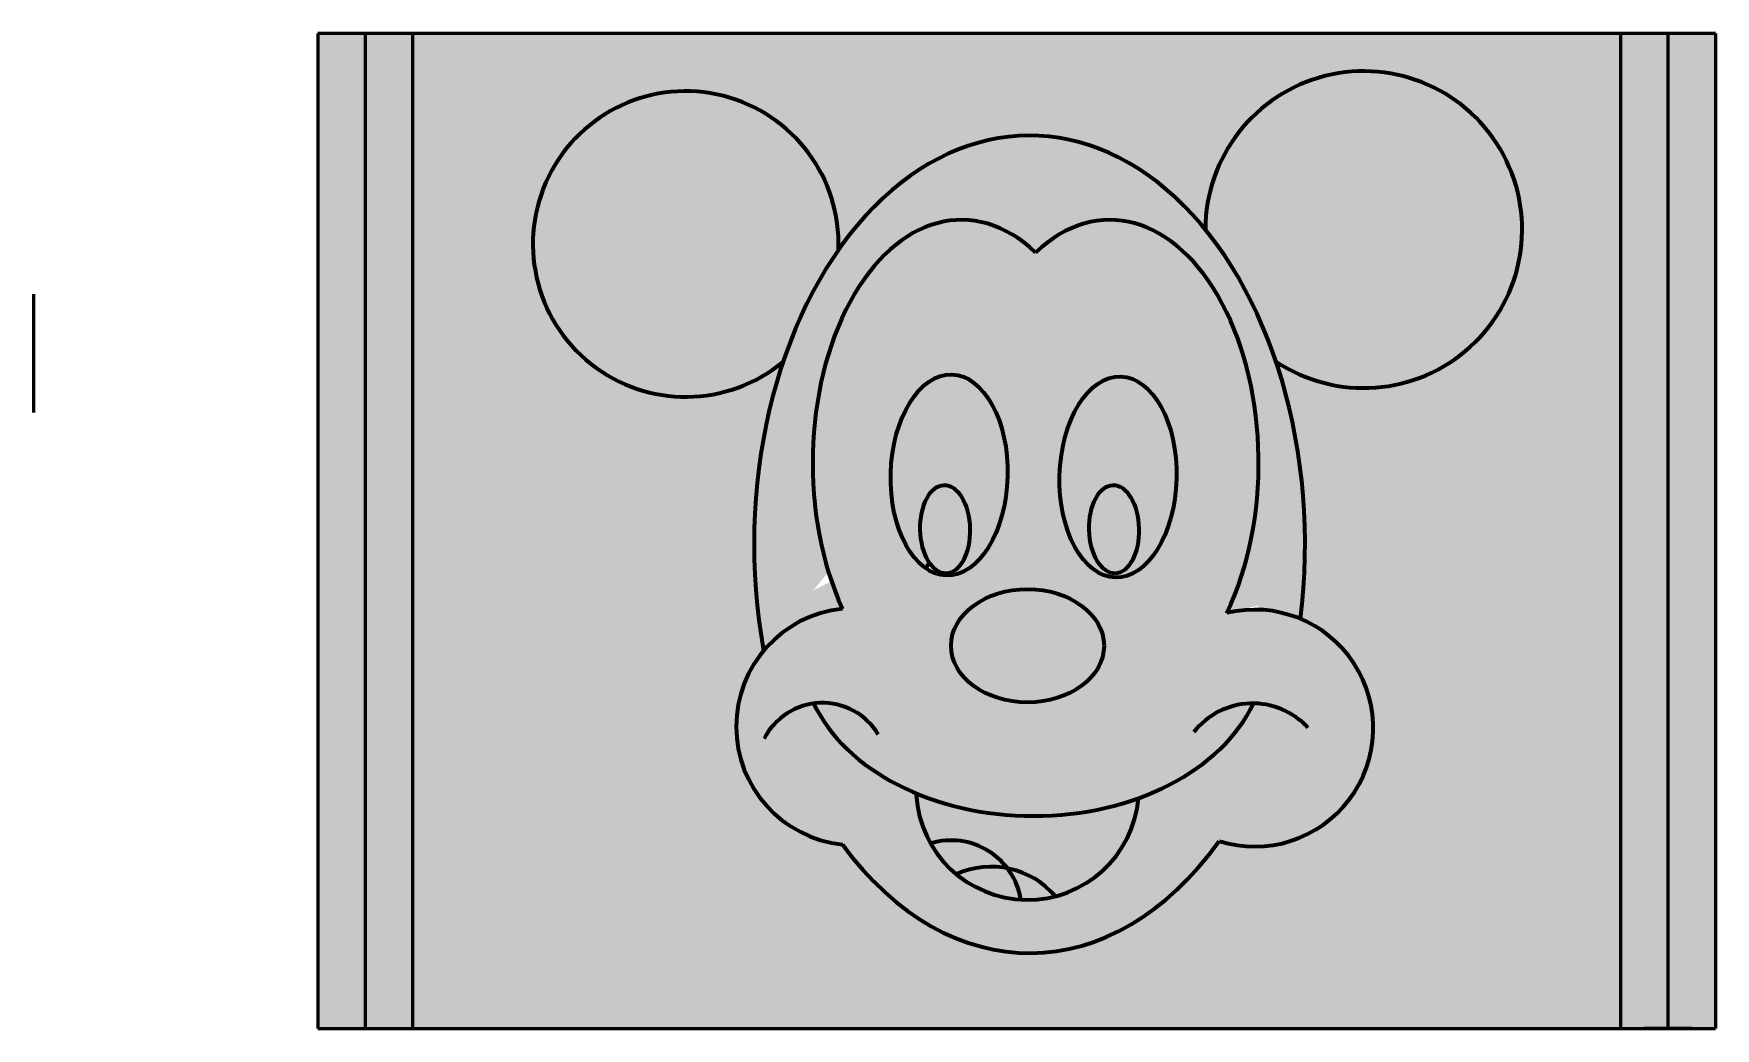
# Model space of a CAD drawing. Header units: inches. Extents: x 4 to 39.5, y 2 to 23.
import ezdxf

# ---------------------------------------------------------------- set-up
doc = ezdxf.new("R2010")
doc.units = ezdxf.units.IN
doc.header["$MEASUREMENT"] = 0
doc.layers.get('0').update_dxf_attribs({"lineweight": 60})

msp = doc.modelspace()

# ---------------------------------------------------------------- hatches: boundary and pattern name
h = msp.add_hatch(color=256)
h.set_gradient(color1=(99, 100, 102), color2=(0, 0, 0))
h.paths.add_polyline_path([(11, 23), (10, 23), (10, 2), (11, 2)])
h.paths.add_polyline_path([(12, 23), (11, 23), (11, 2), (12, 2)])
h.paths.add_polyline_path([(38.5, 23), (37.5, 23), (37.5, 2), (38.5, 2)])
h.paths.add_polyline_path([(39.5, 23), (38.5, 23), (38.5, 2), (39, 2), (39.5, 2)])
at = {"true_color": 0xffffff}
h = msp.add_hatch(color=7, dxfattribs=at)
h.paths.add_polyline_path([(12, 23), (12, 2), (37.5, 2), (37.5, 23)])
edge = h.paths.add_edge_path(flags=16)
edge.add_ellipse((25.023, 12.219), major_axis=(0, -8.63), ratio=0.673849, start_angle=500.3413, end_angle=645.1041, ccw=False)
edge.add_arc((32.078, 18.863), 3.344, -123.6856, 180, ccw=False)
edge.add_ellipse((25.023, 12.219), major_axis=(0, -8.63), ratio=0.673849, start_angle=439.4948, end_angle=476.5785, ccw=False)
edge.add_arc((29.777, 8.339), 2.5, -107.5526, 67.3267, ccw=False)
edge.add_ellipse((25.023, 12.219), major_axis=(0, -8.63), ratio=0.673849, start_angle=317.2332, end_angle=403.4614, ccw=False)
edge.add_arc((21.33, 8.371), 2.5, 140.2166, 264.1343, ccw=False)
edge = h.paths.add_edge_path(flags=0)
edge.add_ellipse((26.891, 13.64), major_axis=(-0.056, -2.12), ratio=0.581675, start_angle=0, end_angle=360)
edge = h.paths.add_edge_path(flags=0)
edge.add_ellipse((23.325, 13.682), major_axis=(-0.056, -2.12), ratio=0.581675, start_angle=0, end_angle=360)
edge = h.paths.add_edge_path(flags=0)
edge.add_ellipse((26.806, 12.537), major_axis=(0.023, -0.933), ratio=0.562273, start_angle=0, end_angle=360)
edge = h.paths.add_edge_path(flags=0)
edge.add_ellipse((23.24, 12.537), major_axis=(0.023, -0.933), ratio=0.562273, start_angle=0, end_angle=360)
edge = h.paths.add_edge_path(flags=0)
edge.add_ellipse((24.98, 10.078), major_axis=(1.615, 0), ratio=0.740029, start_angle=0, end_angle=360)
h.paths.add_polyline_path([(22.934, 5.905, -0.314131), (24.555, 5.38, -0.169576), (25.569, 4.789, -0.33902)], flags=0)
h = msp.add_hatch(color=256)
h.dxf.hatch_style = 1
edge = h.paths.add_edge_path()
edge.add_ellipse((25.023, 12.219), major_axis=(0, -8.63), ratio=0.673849, start_angle=583.9356, end_angle=645.1041, ccw=False)
edge.add_arc((17.765, 18.559), 3.226, 357.7733, 669.9845)
edge = h.paths.add_edge_path()
edge.add_ellipse((25.023, 12.219), major_axis=(0, -8.63), ratio=0.673849, start_angle=476.5785, end_angle=500.3413, ccw=False)
edge.add_arc((32.078, 18.863), 3.344, 236.3144, 540)
h = msp.add_hatch(color=256)
h.dxf.hatch_style = 1
edge = h.paths.add_edge_path()
edge.add_ellipse((25.023, 12.219), major_axis=(0, -8.63), ratio=0.673849, start_angle=439.4948, end_angle=645.1041)
edge.add_arc((21.33, 8.371), 2.5, 95.9102, 140.2166, ccw=False)
edge.add_ellipse((23.583, 13.937), major_axis=(0, -5.131), ratio=0.61157, start_angle=150, end_angle=306.876, ccw=False)
edge.add_ellipse((26.721, 13.937), major_axis=(0, -5.131), ratio=0.61157, start_angle=412.0087, end_angle=570, ccw=False)
edge.add_arc((25.829, 9.993), 3.455, 13.0075, 13.1388, ccw=False)
edge.add_arc((29.777, 8.339), 2.5, 67.3267, 103.4432, ccw=False)
edge = h.paths.add_edge_path(flags=17)
edge.add_ellipse((23.24, 12.537), major_axis=(0.023, -0.933), ratio=0.562273, start_angle=0, end_angle=360)
edge = h.paths.add_edge_path(flags=17)
edge.add_ellipse((26.806, 12.537), major_axis=(0.023, -0.933), ratio=0.562273, start_angle=0, end_angle=360)
h = msp.add_hatch(color=256)
h.set_gradient(color1=(237, 31, 36), color2=(153, 27, 30))
edge = h.paths.add_edge_path()
edge.add_ellipse((25.023, 12.219), major_axis=(0, -8.63), ratio=0.673849, start_angle=317.2332, end_angle=403.4614)
edge.add_arc((29.777, 8.339), 2.5, 252.4474, 463.5892)
edge.add_ellipse((26.721, 13.937), major_axis=(0, -5.131), ratio=0.61157, start_angle=411.8782, end_angle=570)
edge.add_ellipse((23.583, 13.937), major_axis=(0, -5.131), ratio=0.61157, start_angle=150, end_angle=306.876)
edge.add_arc((21.33, 8.371), 2.5, 95.9102, 264.1343)
h.paths.add_polyline_path([(25.569, 4.789, -0.33902), (22.934, 5.905, -0.314131), (24.555, 5.38, -0.169576)], flags=16)
edge = h.paths.add_edge_path(flags=16)
edge.add_ellipse((24.98, 10.078), major_axis=(1.615, 0), ratio=0.740029, start_angle=0, end_angle=360)
edge = h.paths.add_edge_path(flags=16)
edge.add_ellipse((26.891, 13.64), major_axis=(-0.056, -2.12), ratio=0.581675, start_angle=0, end_angle=360)
edge = h.paths.add_edge_path(flags=0)
edge.add_ellipse((26.806, 12.537), major_axis=(0.023, -0.933), ratio=0.562273, start_angle=0, end_angle=360)
edge = h.paths.add_edge_path(flags=16)
edge.add_ellipse((23.325, 13.682), major_axis=(-0.056, -2.12), ratio=0.581675, start_angle=0, end_angle=360)
edge = h.paths.add_edge_path(flags=0)
edge.add_ellipse((23.24, 12.537), major_axis=(0.023, -0.933), ratio=0.562273, start_angle=0, end_angle=360)
at = {"true_color": 0xd7ebd2}
h = msp.add_hatch(dxfattribs=at)
h.set_pattern_fill('ANSI36', color=254, style=0)
edge = h.paths.add_edge_path()
edge.add_ellipse((23.583, 13.937), major_axis=(0, -5.131), ratio=0.61157, start_angle=150, end_angle=306.876)
edge.add_arc((21.33, 8.371), 2.5, 95.9102, 264.1343)
edge.add_ellipse((25.023, 12.219), major_axis=(0, -8.63), ratio=0.673849, start_angle=317.2332, end_angle=403.4614)
edge.add_arc((29.777, 8.339), 2.5, 252.4474, 463.5892)
edge.add_ellipse((26.721, 13.937), major_axis=(0, -5.131), ratio=0.61157, start_angle=411.8782, end_angle=570)
edge = h.paths.add_edge_path(flags=16)
edge.add_ellipse((23.325, 13.682), major_axis=(-0.056, -2.12), ratio=0.581675, start_angle=0, end_angle=360)
edge = h.paths.add_edge_path(flags=16)
edge.add_ellipse((26.891, 13.64), major_axis=(-0.056, -2.12), ratio=0.581675, start_angle=0, end_angle=360)
edge = h.paths.add_edge_path(flags=0)
edge.add_ellipse((23.24, 12.537), major_axis=(0.023, -0.933), ratio=0.562273, start_angle=0, end_angle=360)
edge = h.paths.add_edge_path(flags=0)
edge.add_ellipse((26.806, 12.537), major_axis=(0.023, -0.933), ratio=0.562273, start_angle=0, end_angle=360)
edge = h.paths.add_edge_path(flags=16)
edge.add_ellipse((24.98, 10.078), major_axis=(1.615, 0), ratio=0.740029, start_angle=0, end_angle=360)
h.paths.add_polyline_path([(22.934, 5.905, -0.314131), (24.555, 5.38, -0.169576), (25.569, 4.789, -0.33902)], flags=16)
at = {"true_color": 0xffffff}
h = msp.add_hatch(color=7, dxfattribs=at)
edge = h.paths.add_edge_path()
edge.add_ellipse((23.325, 13.682), major_axis=(-0.056, -2.12), ratio=0.581675, start_angle=0, end_angle=339.1092)
edge.add_arc((25.829, 9.993), 3.455, 147.778, 150.1387, ccw=False)
edge.add_ellipse((23.24, 12.537), major_axis=(0.023, -0.933), ratio=0.562273, start_angle=0, end_angle=318.0498, ccw=False)
edge.add_ellipse((23.24, 12.537), major_axis=(0.023, -0.933), ratio=0.562273, start_angle=318.0498, end_angle=360, ccw=False)
edge.add_arc((25.829, 9.993), 3.455, 147.778, 150.1387)
edge.add_ellipse((23.325, 13.682), major_axis=(-0.056, -2.12), ratio=0.581675, start_angle=339.1092, end_angle=360)
edge = h.paths.add_edge_path()
edge.add_ellipse((26.891, 13.64), major_axis=(-0.056, -2.12), ratio=0.581675, start_angle=0, end_angle=360)
edge = h.paths.add_edge_path(flags=16)
edge.add_ellipse((26.806, 12.537), major_axis=(0.023, -0.933), ratio=0.562273, start_angle=0, end_angle=360)
h = msp.add_hatch(color=256)
h.set_gradient(color1=(153, 27, 30), color2=(242, 113, 114), name='INVCYLINDER')
edge = h.paths.add_edge_path()
edge.add_ellipse((24.98, 10.078), major_axis=(1.615, 0), ratio=0.740029, start_angle=0, end_angle=360)
edge = h.paths.add_edge_path()
edge.add_arc((24.216, 3.632), 1.78, 40.5403, 114.3794)
h = msp.add_hatch(color=256)
h.set_gradient(color1=(99, 100, 102), color2=(0, 0, 0))
edge = h.paths.add_edge_path()
edge.add_ellipse((24.98, 10.078), major_axis=(1.615, 0), ratio=0.740029, start_angle=0, end_angle=360)
h = msp.add_hatch(color=1)
h.paths.add_polyline_path([(22.934, 5.905, 0.091206), (23.482, 5.253, -0.15544), (24.555, 5.38, 0.314131)])
h.paths.add_polyline_path([(24.555, 5.38, 0.15544), (23.482, 5.253, 0.158837), (24.838, 4.718, 0.122506)])
h.paths.add_polyline_path([(24.555, 5.38, -0.122506), (24.838, 4.718, 0.078545), (25.569, 4.789, 0.169576)])
h = msp.add_hatch(color=256)
h.set_gradient(color1=(237, 31, 36), color2=(242, 113, 114), tint=1, name='CYLINDER')
h.paths.add_polyline_path([(22.934, 5.905, 0.091206), (23.482, 5.253, -0.15544), (24.555, 5.38, 0.314131)])
h.paths.add_polyline_path([(24.555, 5.38, 0.15544), (23.482, 5.253, 0.158837), (24.838, 4.718, 0.122506)])
h.paths.add_polyline_path([(24.555, 5.38, -0.122506), (24.838, 4.718, 0.078545), (25.569, 4.789, 0.169576)])

# ---------------------------------------------------------------- linework, layer by layer
for p, q in [((10, 23), (10, 2)), ((39.5, 23), (10, 23)), ((11, 23), (11, 2)), ((12, 23), (12, 2)), ((37.5, 23), (37.5, 2)), ((38.5, 23), (38.5, 2)), ((39.5, 23), (39.5, 2)), ((4, 17.5), (4, 17.5)), ((4, 17.5), (4, 15)), ((10, 2), (39.5, 2)), ((12, 2), (39, 2)), ((39, 2), (38, 2))]:
    msp.add_line(p, q)
at = {"lineweight": 140}
msp.add_line((22.488, 8.196), (22.488, 8.196), dxfattribs=at)
for centre, radius, start, end in [((32.078, 18.863), 3.344, 236.3144, 180), ((17.765, 18.559), 3.226, 357.7733, 309.5706), ((25.829, 9.993), 3.455, 147.778, 150.1387), ((21.33, 8.371), 2.5, 95.9102, 264.1343), ((29.777, 8.339), 2.5, 252.4474, 103.5892), ((25.829, 9.993), 3.455, 13.0075, 13.1388), ((20.651, 7.491), 1.38, 31.2687, 153.1582), ((29.734, 7.279), 1.581, 42.4993, 141.9276), ((24.98, 7.067), 2.353, 183.5227, 354.979), ((23.368, 4.48), 1.49, 9.2082, 106.9019), ((24.216, 3.632), 1.78, 40.5403, 114.3794)]:
    msp.add_arc(centre, radius, start, end, dxfattribs=at)
for centre, major_axis, ratio, start_param, end_param in [((25.023, 12.219), (0, -8.63), 0.673849, 7.670631, 11.25919), ((23.583, 13.937), (0, -5.131), 0.61157, 2.617994, 5.355997), ((26.721, 13.937), (0, -5.131), 0.61157, 7.188631, 9.948377), ((25.108, 9.95), (4.887, 0), 0.709297, 3.462025, 5.963141), ((25.023, 12.219), (0, -8.63), 0.673849, 5.536763, 7.04173)]:
    msp.add_ellipse(centre, major_axis=major_axis, ratio=ratio, start_param=start_param, end_param=end_param, dxfattribs=at)
for centre, major_axis, ratio in [((23.325, 13.682), (-0.056, -2.12), 0.581675), ((26.891, 13.64), (-0.056, -2.12), 0.581675), ((23.24, 12.537), (0.023, -0.933), 0.562273), ((26.806, 12.537), (0.023, -0.933), 0.562273), ((24.98, 10.078), (1.615, 0), 0.740029)]:
    msp.add_ellipse(centre, major_axis=major_axis, ratio=ratio, dxfattribs=at)
msp.add_open_spline([(19.844, 6.388), (19.85, 6.375), (19.855, 6.362), (19.86, 6.348)], degree=3)

doc.saveas('drawing.dxf')
